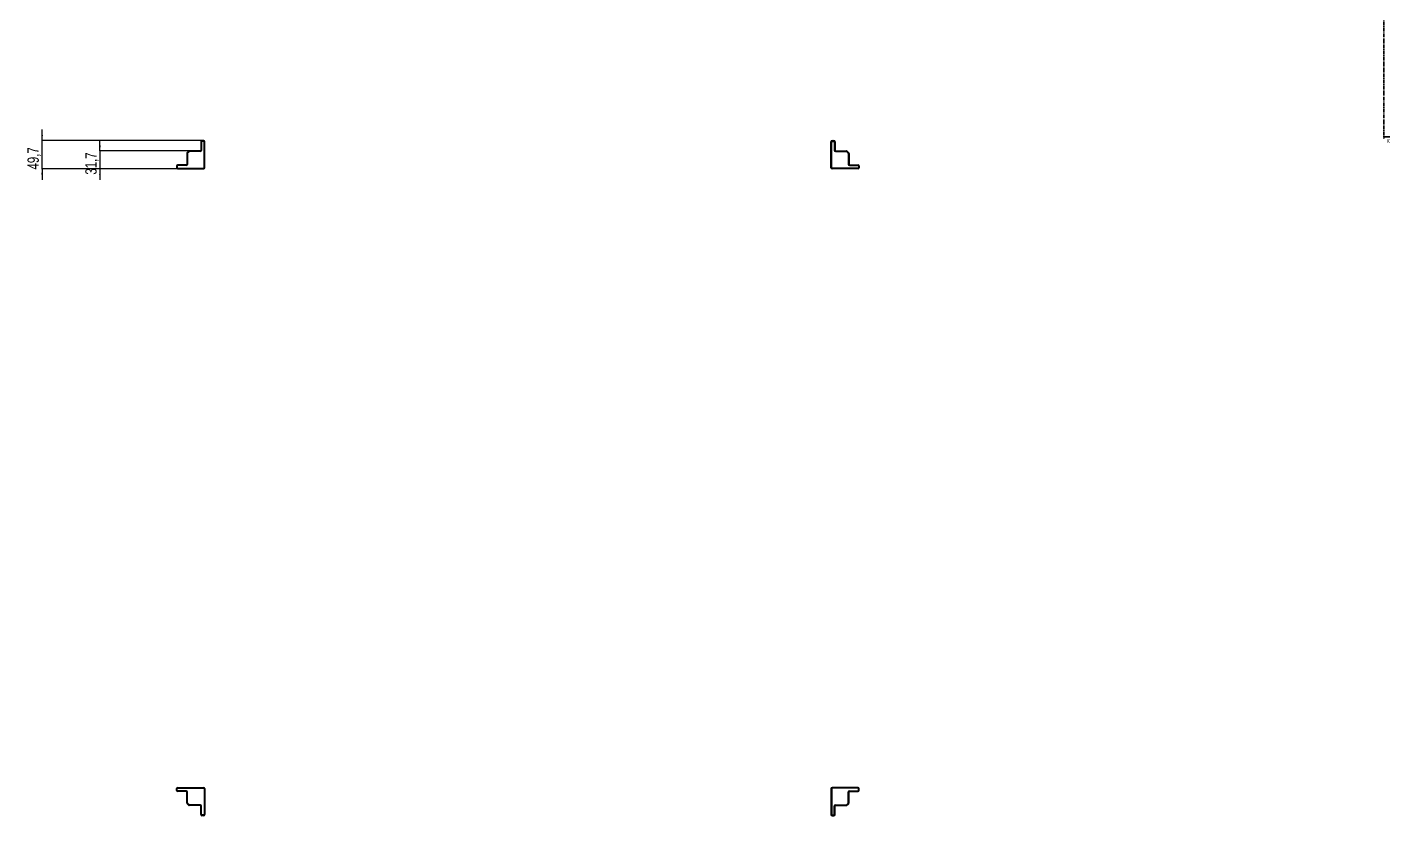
# Model space of a CAD drawing. Header units: millimetres. Extents: x -250 to 5625, y -2447 to 1592.
# Drawn here: x -249 to 2144, y -2447 to -1063 of the extents above; entities that cross this region are included whole.
import ezdxf

# ---------------------------------------------------------------- set-up
doc = ezdxf.new("R2010")
doc.units = ezdxf.units.MM
doc.linetypes.add('CENTER', pattern=[10.16, 6.35, -1.27, 1.27, -1.27])
doc.layers.add('FORMAT', color=7, linetype='Continuous')
doc.styles.add('SLDTEXTSTYLE0', font='TXT', dxfattribs={"width": 0.75})
doc.dimstyles.new('SLDDIMSTYLE1', dxfattribs={"dimtxt": 20, "dimasz": 10, "dimexe": 0, "dimexo": 0.0625, "dimgap": 5, "dimtad": 2, "dimdec": 1, "dimrnd": 1e-09, "dimzin": 12, "dimdsep": 46, "dimtxsty": 'SLDTEXTSTYLE0', "dimsah": 1, "dimcen": 0.09, "dimadec": 0, "dimazin": 3, "dimtfac": 1, "dimtmove": 0, "dimatfit": 0, "dimfxl": 0, "dimfrac": 2, "dimtolj": 1, "dimtzin": 12, "dimarcsym": 0})

# ---------------------------------------------------------------- blocks, each defined once
blk = doc.blocks.new('_D_5')
at = {"layer": 'FORMAT'}
for p, q in [((-223.4, -1261.8), (-223.4, -1242.5)), ((57.3, -1261.8), (-224.4, -1261.8)), ((-223.4, -1311.5), (-223.4, -1261.8)), ((14.8, -1311.5), (-224.4, -1311.5)), ((-223.4, -1311.5), (-223.4, -1330.7))]:
    blk.add_line(p, q, dxfattribs=at)
for points in [[(-223.4, -1261.8), (-221.8, -1251.8), (-224.9, -1251.8)], [(-223.4, -1311.5), (-224.9, -1321.5), (-221.8, -1321.5)]]:
    blk.add_solid(points, dxfattribs=at)
at = {"layer": 'FORMAT', "insert": (-249.1, -1312.5), "char_height": 20, "attachment_point": 1, "rotation": 90, "style": 'SLDTEXTSTYLE0'}
blk.add_mtext('49,7', dxfattribs=at)
blk = doc.blocks.new('_D_6')
at = {"layer": 'FORMAT'}
for p, q in [((-121.7, -1279.8), (-121.7, -1260.5)), ((35.2, -1279.8), (-122.7, -1279.8)), ((-121.7, -1279.8), (-121.7, -1311.5)), ((14.8, -1311.5), (-122.7, -1311.5)), ((-121.7, -1311.5), (-121.7, -1330.7))]:
    blk.add_line(p, q, dxfattribs=at)
for points in [[(-121.7, -1279.8), (-120.2, -1269.8), (-123.3, -1269.8)], [(-121.7, -1311.5), (-123.3, -1321.5), (-120.2, -1321.5)]]:
    blk.add_solid(points, dxfattribs=at)
at = {"layer": 'FORMAT', "insert": (-147.5, -1321.5), "char_height": 20, "attachment_point": 1, "rotation": 90, "style": 'SLDTEXTSTYLE0'}
blk.add_mtext('31,7', dxfattribs=at)

msp = doc.modelspace()

# ---------------------------------------------------------------- linework, layer by layer
at = {"color": 7, "linetype": 'CENTER', "lineweight": 35}
msp.add_line((2133.49, 1344.64), (2133.49, -1258.12), dxfattribs=at)
at = {"color": 7, "linetype": 'Continuous', "lineweight": 25}
for p, q in [((55.29, -1263.77), (55.29, -1279.12)), ((56.64, -1263.77), (56.64, -1279.12)), ((60.49, -1261.77), (57.29, -1261.77)), ((60.49, -1263.12), (57.29, -1263.12)), ((61.14, -1309.47), (61.14, -1263.77)), ((62.49, -1309.47), (62.49, -1263.77)), ((1162.49, -1309.47), (1162.49, -1263.77)), ((1163.84, -1309.47), (1163.84, -1263.77)), ((1164.49, -1261.77), (1167.69, -1261.77)), ((1164.49, -1263.12), (1167.69, -1263.12)), ((1168.34, -1263.77), (1168.34, -1279.12)), ((1169.69, -1263.77), (1169.69, -1279.12)), ((30.79, -1284.22), (30.79, -1303.62)), ((32.58, -1281.6), (31.38, -1282.8)), ((32.14, -1284.22), (32.14, -1303.62)), ((33.54, -1282.55), (32.33, -1283.76)), ((33.54, -1282.55), (32.58, -1281.6)), ((33.82, -1280.36), (32.62, -1281.56)), ((32.62, -1281.56), (33.57, -1282.52)), ((34.78, -1281.31), (33.57, -1282.52)), ((54.64, -1279.77), (35.24, -1279.77)), ((54.64, -1281.12), (35.24, -1281.12)), ((1170.34, -1279.77), (1189.74, -1279.77)), ((1170.34, -1281.12), (1189.74, -1281.12)), ((1190.2, -1281.31), (1191.41, -1282.52)), ((1191.16, -1280.36), (1192.36, -1281.56)), ((1192.36, -1281.56), (1191.41, -1282.52)), ((1191.44, -1282.55), (1192.4, -1281.6)), ((1191.44, -1282.55), (1192.65, -1283.76)), ((1192.4, -1281.6), (1193.6, -1282.8)), ((1192.84, -1284.22), (1192.84, -1303.62)), ((1194.19, -1284.22), (1194.19, -1303.62)), ((12.79, -1306.27), (12.79, -1309.47)), ((14.14, -1306.27), (14.14, -1309.47)), ((30.14, -1304.27), (14.79, -1304.27)), ((30.14, -1305.62), (14.79, -1305.62)), ((14.79, -1310.12), (60.49, -1310.12)), ((14.79, -1311.47), (60.49, -1311.47)), ((1210.19, -1310.12), (1164.49, -1310.12)), ((1210.19, -1311.47), (1164.49, -1311.47)), ((1194.84, -1304.27), (1210.19, -1304.27)), ((1194.84, -1305.62), (1210.19, -1305.62)), ((1210.84, -1306.27), (1210.84, -1309.47)), ((1212.19, -1306.27), (1212.19, -1309.47)), ((12.79, -2402.67), (12.79, -2399.47)), ((14.14, -2402.67), (14.14, -2399.47)), ((14.79, -2397.47), (60.49, -2397.47)), ((14.79, -2398.82), (60.49, -2398.82)), ((30.14, -2403.32), (14.79, -2403.32)), ((30.14, -2404.67), (14.79, -2404.67)), ((30.79, -2424.72), (30.79, -2405.32)), ((32.14, -2424.72), (32.14, -2405.32)), ((61.14, -2399.47), (61.14, -2445.17)), ((62.49, -2399.47), (62.49, -2445.17)), ((1162.49, -2399.47), (1162.49, -2445.17)), ((1163.84, -2399.47), (1163.84, -2445.17)), ((1210.19, -2397.47), (1164.49, -2397.47)), ((1210.19, -2398.82), (1164.49, -2398.82)), ((1192.84, -2424.72), (1192.84, -2405.32)), ((1194.19, -2424.72), (1194.19, -2405.32)), ((1194.84, -2403.32), (1210.19, -2403.32)), ((1194.84, -2404.67), (1210.19, -2404.67)), ((1210.84, -2402.67), (1210.84, -2399.47)), ((1212.19, -2402.67), (1212.19, -2399.47)), ((32.58, -2427.34), (31.38, -2426.14)), ((33.54, -2426.39), (32.33, -2425.18)), ((33.54, -2426.39), (32.58, -2427.34)), ((32.62, -2427.38), (33.57, -2426.42)), ((33.82, -2428.58), (32.62, -2427.38)), ((34.78, -2427.63), (33.57, -2426.42)), ((54.64, -2427.82), (35.24, -2427.82)), ((54.64, -2429.17), (35.24, -2429.17)), ((55.29, -2445.17), (55.29, -2429.82)), ((56.64, -2445.17), (56.64, -2429.82)), ((1168.34, -2445.17), (1168.34, -2429.82)), ((1169.69, -2445.17), (1169.69, -2429.82)), ((1170.34, -2427.82), (1189.74, -2427.82)), ((1170.34, -2429.17), (1189.74, -2429.17)), ((1190.2, -2427.63), (1191.41, -2426.42)), ((1191.16, -2428.58), (1192.36, -2427.38)), ((1192.36, -2427.38), (1191.41, -2426.42)), ((1191.44, -2426.39), (1192.65, -2425.18)), ((1191.44, -2426.39), (1192.4, -2427.34)), ((1192.4, -2427.34), (1193.6, -2426.14)), ((60.49, -2445.82), (57.29, -2445.82)), ((60.49, -2447.17), (57.29, -2447.17)), ((1164.49, -2445.82), (1167.69, -2445.82)), ((1164.49, -2447.17), (1167.69, -2447.17))]:
    msp.add_line(p, q, dxfattribs=at)
at = {"color": 7, "linetype": 'Continuous', "lineweight": 35}
msp.add_line((2144.13, -1255.12), (2133.49, -1255.12), dxfattribs=at)
at = {"color": 7, "linetype": 'Continuous', "lineweight": 25}
for centre, radius, start, end in [((57.29, -1263.77), 2, 90, 180), ((57.29, -1263.77), 0.65, 90, 180), ((60.49, -1263.77), 2, 0, 90), ((60.49, -1263.77), 0.65, 0, 90), ((1164.49, -1263.77), 2, 90, 180), ((1164.49, -1263.77), 0.65, 90, 180), ((1167.69, -1263.77), 2, 0, 90), ((1167.69, -1263.77), 0.65, 0, 90), ((32.79, -1284.22), 2, 135, 180), ((32.79, -1284.22), 0.65, 135, 180), ((35.24, -1281.77), 2, 90, 135), ((35.24, -1281.77), 0.65, 90, 135), ((54.64, -1279.12), 0.65, 270, 0), ((54.64, -1279.12), 2, 270, 0), ((1170.34, -1279.12), 2, 180, 270), ((1170.34, -1279.12), 0.65, 180, 270), ((1189.74, -1281.77), 2, 45, 90), ((1189.74, -1281.77), 0.65, 45, 90), ((1192.19, -1284.22), 0.65, 0, 45), ((1192.19, -1284.22), 2, 0, 45), ((14.79, -1306.27), 2, 90, 180), ((14.79, -1309.47), 2, 180, 270), ((14.79, -1306.27), 0.65, 90, 180), ((14.79, -1309.47), 0.65, 180, 270), ((30.14, -1303.62), 0.65, 270, 0), ((30.14, -1303.62), 2, 270, 0), ((60.49, -1309.47), 0.65, 270, 0), ((60.49, -1309.47), 2, 270, 0), ((1164.49, -1309.47), 2, 180, 270), ((1164.49, -1309.47), 0.65, 180, 270), ((1194.84, -1303.62), 2, 180, 270), ((1194.84, -1303.62), 0.65, 180, 270), ((1210.19, -1306.27), 2, 0, 90), ((1210.19, -1306.27), 0.65, 0, 90), ((1210.19, -1309.47), 2, 270, 0), ((1210.19, -1309.47), 0.65, 270, 0), ((14.79, -2399.47), 2, 90, 180), ((14.79, -2402.67), 2, 180, 270), ((14.79, -2399.47), 0.65, 90, 180), ((14.79, -2402.67), 0.65, 180, 270), ((30.14, -2405.32), 2, 0, 90), ((30.14, -2405.32), 0.65, 0, 90), ((60.49, -2399.47), 2, 0, 90), ((60.49, -2399.47), 0.65, 0, 90), ((1164.49, -2399.47), 2, 90, 180), ((1164.49, -2399.47), 0.65, 90, 180), ((1194.84, -2405.32), 2, 90, 180), ((1194.84, -2405.32), 0.65, 90, 180), ((1210.19, -2399.47), 2, 0, 90), ((1210.19, -2399.47), 0.65, 0, 90), ((1210.19, -2402.67), 0.65, 270, 0), ((1210.19, -2402.67), 2, 270, 0), ((32.79, -2424.72), 2, 180, 225), ((32.79, -2424.72), 0.65, 180, 225), ((35.24, -2427.17), 2, 225, 270), ((35.24, -2427.17), 0.65, 225, 270), ((54.64, -2429.82), 2, 0, 90), ((54.64, -2429.82), 0.65, 0, 90), ((1170.34, -2429.82), 2, 90, 180), ((1170.34, -2429.82), 0.65, 90, 180), ((1189.74, -2427.17), 0.65, 270, 315), ((1189.74, -2427.17), 2, 270, 315), ((1192.19, -2424.72), 0.65, 315, 0), ((1192.19, -2424.72), 2, 315, 0), ((57.29, -2445.17), 2, 180, 270), ((57.29, -2445.17), 0.65, 180, 270), ((60.49, -2445.17), 2, 270, 0), ((60.49, -2445.17), 0.65, 270, 0), ((1164.49, -2445.17), 2, 180, 270), ((1164.49, -2445.17), 0.65, 180, 270), ((1167.69, -2445.17), 0.65, 270, 0), ((1167.69, -2445.17), 2, 270, 0)]:
    msp.add_arc(centre, radius, start, end, dxfattribs=at)
at = {"color": 7, "linetype": 'Continuous', "lineweight": 35}
msp.add_solid([(2133.49, -1255.12), (2140.49, -1256.24), (2140.49, -1254)], dxfattribs=at)

# ---------------------------------------------------------------- texts
at = {"color": 7, "linetype": 'Continuous', "insert": (2138.62, -1258.82), "char_height": 7, "attachment_point": 1, "style": 'SLDTEXTSTYLE0'}
msp.add_mtext('K', dxfattribs=at)

# ---------------------------------------------------------------- dimensions: what is measured, and where the dimension line sits
at = {"layer": 'FORMAT'}
for base, p1, p2, picture, middle in [((-223.35, -1261.77), (14.79, -1311.47), (57.29, -1261.77), '_D_5', (-223.35, -1286.62)), ((-121.73, -1311.47), (35.24, -1279.77), (14.79, -1311.47), '_D_6', (-121.73, -1295.62))]:
    dim = msp.add_linear_dim(base=base, p1=p1, p2=p2, angle=90, dimstyle='SLDDIMSTYLE1', dxfattribs=at)
    dim.commit()
    dim.dimension.update_dxf_attribs({"geometry": picture, "text_midpoint": middle, "dimtype": 160})

doc.saveas('drawing.dxf')
